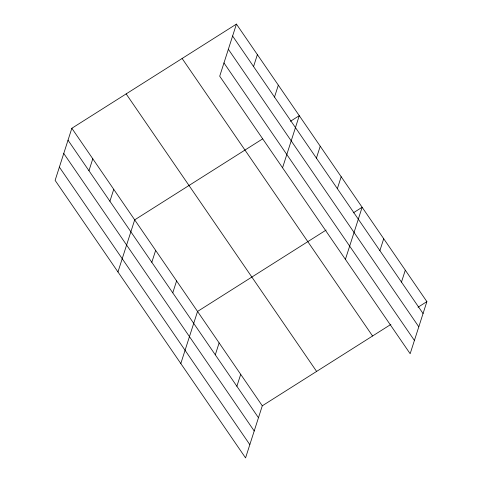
<?xml version="1.0" encoding="UTF-8"?>
<svg xmlns="http://www.w3.org/2000/svg" width="482" height="482" viewBox="0 0 482 482"><rect width="100%" height="100%" fill="white"/><g stroke="black" fill="none" stroke-linecap="round" stroke-linejoin="round"><path stroke-width="0.72" d="M236.433 24.1L219.708 76.198L410.158 353.722L426.883 301.624L236.433 24.1L71.842 128.278L55.117 180.376L245.567 457.9L262.292 405.802L390.884 324.41M88.965 170.724L92.791 158.807M109.914 201.253L113.74 189.336M117.963 271.956L134.689 219.864L262.654 138.87M151.812 262.304L155.638 250.393M172.767 292.833L176.587 280.916M253.556 66.546L257.382 54.629M180.81 363.542L197.542 311.444L326.133 230.053M274.505 97.069L278.331 85.157M215.297 354.812L219.123 342.901M282.554 167.778L299.28 115.686L290.441 121.277M236.879 386.269L240.705 374.351M316.409 158.126L320.235 146.209M337.358 188.655L341.184 176.737M345.407 259.364L362.133 207.266L353.288 212.863M379.888 250.634L383.714 238.723M401.47 282.091L405.296 270.173M418.039 307.221L426.883 301.624M232.607 36.017L423.057 313.541M228.354 49.272L418.798 326.802M223.967 62.937L414.412 340.461M182.118 58.479L372.568 336.002M126.157 93.9L316.608 371.423M71.842 128.278L262.292 405.802M68.016 140.196L258.466 417.719M63.763 153.457L254.207 430.98M59.376 167.115L249.821 444.639"/></g></svg>
